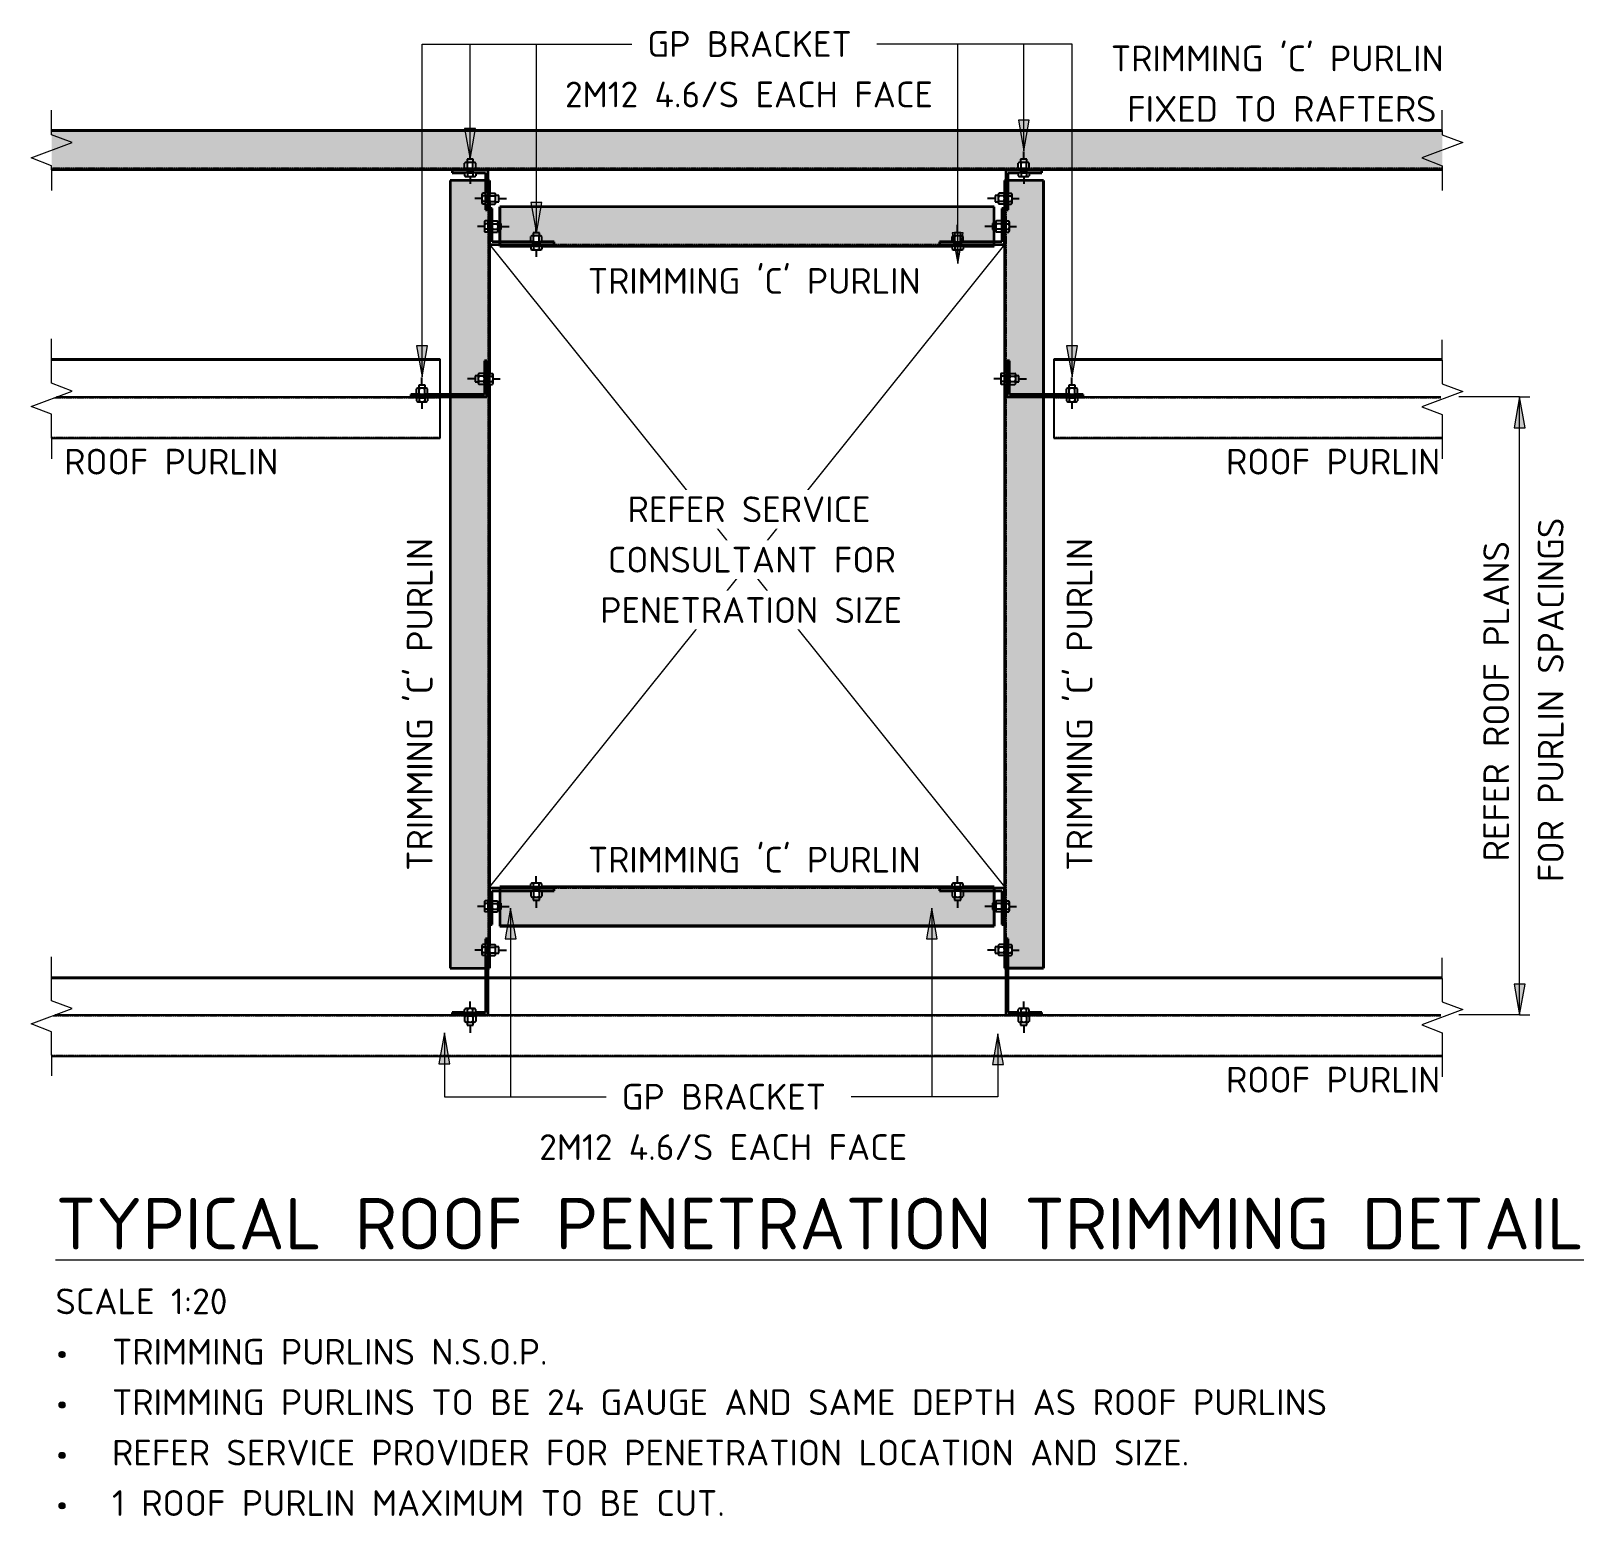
# Model space of a CAD drawing. Header units: millimetres. Extents: x 1168 to 16376, y 1585 to 4936.
# Drawn here: x 10323 to 13338, y 2053 to 4936 of the extents above; entities that cross this region are included whole.
import ezdxf

# ---------------------------------------------------------------- set-up
doc = ezdxf.new("R2010")
doc.units = ezdxf.units.MM
doc.linetypes.add('Hidden', pattern=[4, 3, -1])
for name, color, linetype, lineweight in [('A-000-T_TEXT', 231, 'Continuous', 13), ('A-010-D_DIM', 211, 'Continuous', 13), ('A-010-D_DIM-20', 211, 'Continuous', 13), ('A-010-M_LINE', 90, 'Continuous', 13), ('Z-000-T_TEXT', 131, 'Continuous', 18), ('Z-060-M_DETAIL', 92, 'Continuous', 25)]:
    doc.layers.add(name, color=color, linetype=linetype, lineweight=lineweight)
doc.styles.add('ISOCPEUR_1', font='isocpeur.ttf', dxfattribs={"height": 50})
doc.styles.add('ISOCPEUR_2', font='isocpeur.ttf', dxfattribs={"height": 100})
doc.dimstyles.new('2_5___Arrow_Tick_2', dxfattribs={"dimscale": 304.8, "dimtxt": 49.799059, "dimasz": 0.19685, "dimexe": 0.065617, "dimexo": 0.104987, "dimgap": 0.016404, "dimtad": 1, "dimdec": 0, "dimzin": 0, "dimdsep": 46, "dimtxsty": 'ISOCPEUR_1', "dimsah": 1, "dimcen": 0.09, "dimadec": 0, "dimazin": 0, "dimtfac": 1, "dimtdec": 4, "dimtix": 1, "dimtmove": 0, "dimatfit": 3, "dimfxl": 1, "dimtvp": 1, "dimtolj": 1, "dimtzin": 0, "dimlwd": 18, "dimlwe": 18, "dimarcsym": 2})

# ---------------------------------------------------------------- blocks, each defined once
blk = doc.blocks.new('NRP_Purlin Z-Plan - Z20019-3988771-S6_901 - TYPICAL PURLIN TRIMMING DETAILS')
at = {"layer": 'Z-060-M_DETAIL'}
for p, q in [((754.7, -208.4), (0.7, -208.4)), ((754.7, -276.4), (754.7, -208.4)), ((9.9, -281.4), (697.9, -281.4)), ((754.7, -361.4), (754.7, -281.4)), ((0.7, -361.4), (754.7, -361.4))]:
    blk.add_line(p, q, dxfattribs=at)
at = {"layer": 'Z-060-M_DETAIL', "lineweight": 18}
blk.add_line((0.7, -210.3), (754.7, -210.3), dxfattribs=at)
at = {"layer": 'Z-060-M_DETAIL', "linetype": 'Hidden', "lineweight": 18}
for p, q in [((4.8, -283.3), (709, -283.3)), ((730.3, -283.3), (754.7, -283.3)), ((0.7, -359.5), (754.7, -359.5))]:
    blk.add_line(p, q, dxfattribs=at)
blk = doc.blocks.new('NRP_Purlin Z-Plan - Z20019-3988772-S6_901 - TYPICAL PURLIN TRIMMING DETAILS')
at = {"layer": 'Z-060-M_DETAIL'}
for p, q in [((843.3, -208.4), (0.7, -208.4)), ((1853.1, -208.4), (848.3, -208.4)), ((2700.7, -208.4), (1858.1, -208.4)), ((7.3, -281.4), (778.3, -281.4)), ((848.3, -281.4), (1853.1, -281.4)), ((1923.1, -281.4), (2697.7, -281.4)), ((0.7, -361.4), (2700.7, -361.4))]:
    blk.add_line(p, q, dxfattribs=at)
at = {"layer": 'Z-060-M_DETAIL', "lineweight": 18}
for p, q in [((0.7, -210.3), (843.3, -210.3)), ((848.3, -210.3), (1853.1, -210.3)), ((1858.1, -210.3), (2700.7, -210.3))]:
    blk.add_line(p, q, dxfattribs=at)
at = {"layer": 'Z-060-M_DETAIL', "linetype": 'Hidden', "lineweight": 18}
for p, q in [((3.7, -283.3), (805.3, -283.3)), ((821.3, -283.3), (1880.1, -283.3)), ((1896.1, -283.3), (2697.7, -283.3)), ((0.7, -359.5), (2700.7, -359.5))]:
    blk.add_line(p, q, dxfattribs=at)
blk = doc.blocks.new('NRP_Purlin Z-Plan - Z20019-V2-S6_901 - TYPICAL PURLIN TRIMMING DETAILS')
at = {"layer": 'Z-060-M_DETAIL'}
for p, q in [((754.7, -208.4), (0.7, -208.4)), ((0.7, -208.4), (0.7, -276.4)), ((0.7, -281.4), (0.7, -361.4)), ((57.5, -281.4), (751.7, -281.4)), ((0.7, -361.4), (754.7, -361.4))]:
    blk.add_line(p, q, dxfattribs=at)
at = {"layer": 'Z-060-M_DETAIL', "lineweight": 18}
blk.add_line((0.7, -210.3), (754.7, -210.3), dxfattribs=at)
at = {"layer": 'Z-060-M_DETAIL', "linetype": 'Hidden', "lineweight": 18}
for p, q in [((0.7, -283.3), (25, -283.3)), ((46.3, -283.3), (751.7, -283.3)), ((0.7, -359.5), (754.7, -359.5))]:
    blk.add_line(p, q, dxfattribs=at)
blk = doc.blocks.new('NRP_Purlin C-Plan - C20024-3988773-S6_901 - TYPICAL PURLIN TRIMMING DETAILS')
at = {"layer": 'Z-060-M_DETAIL', "lineweight": 35}
for p, q in [((0, 54.45), (415.05, 54.45)), ((420.05, 54.45), (1528.9, 54.45)), ((0, -21.55), (26.999, -21.55)), ((43.001, -21.55), (54.15, -21.55)), ((124.15, -21.55), (374.382, -21.55)), ((395.718, -21.55), (1374.15, -21.55)), ((1444.15, -21.55), (1485.899, -21.55)), ((1501.901, -21.55), (1528.9, -21.55))]:
    blk.add_line(p, q, dxfattribs=at)
at = {"layer": 'Z-060-M_DETAIL', "linetype": 'Hidden'}
for p, q in [((57, -19.15), (78.482, -19.15)), ((99.818, -19.15), (379.05, -19.15)), ((391.05, -19.15), (1398.482, -19.15)), ((1419.818, -19.15), (1471.9, -19.15))]:
    blk.add_line(p, q, dxfattribs=at)
blk = doc.blocks.new('NRP_Purlin C-Plan - C20024-3988774-S6_901 - TYPICAL PURLIN TRIMMING DETAILS')
at = {"layer": 'Z-060-M_DETAIL', "lineweight": 35}
for p, q in [((0, 21.55), (26.999, 21.55)), ((43.001, 21.55), (54.15, 21.55)), ((124.15, 21.55), (374.382, 21.55)), ((395.718, 21.55), (1374.15, 21.55)), ((1444.15, 21.55), (1485.899, 21.55)), ((1501.901, 21.55), (1528.9, 21.55)), ((0, -54.45), (415.05, -54.45)), ((420.05, -54.45), (1528.9, -54.45))]:
    blk.add_line(p, q, dxfattribs=at)
at = {"layer": 'Z-060-M_DETAIL', "linetype": 'Hidden'}
for p, q in [((57, 19.15), (78.482, 19.15)), ((99.818, 19.15), (379.05, 19.15)), ((391.05, 19.15), (1398.482, 19.15)), ((1419.818, 19.15), (1471.9, 19.15))]:
    blk.add_line(p, q, dxfattribs=at)
blk = doc.blocks.new('NRP_Purlin C-Plan - C20024-3988767-S6_901 - TYPICAL PURLIN TRIMMING DETAILS')
at = {"layer": 'Z-060-M_DETAIL', "lineweight": 35}
for p, q in [((0, 21.55), (60.332, 21.55)), ((81.668, 21.55), (878.332, 21.55)), ((899.668, 21.55), (960, 21.55)), ((0, -54.45), (960, -54.45))]:
    blk.add_line(p, q, dxfattribs=at)
at = {"layer": 'Z-060-M_DETAIL', "linetype": 'Hidden'}
for p, q in [((0, 19.15), (65, 19.15)), ((77, 19.15), (883, 19.15)), ((895, 19.15), (960, 19.15))]:
    blk.add_line(p, q, dxfattribs=at)
blk = doc.blocks.new('NRP_Purlin C-Plan - C20024-3988768-S6_901 - TYPICAL PURLIN TRIMMING DETAILS')
at = {"layer": 'Z-060-M_DETAIL', "lineweight": 35}
for p, q in [((0, 54.45), (960, 54.45)), ((0, -21.55), (60.332, -21.55)), ((81.668, -21.55), (878.332, -21.55)), ((899.668, -21.55), (960, -21.55))]:
    blk.add_line(p, q, dxfattribs=at)
at = {"layer": 'Z-060-M_DETAIL', "linetype": 'Hidden'}
for p, q in [((0, -19.15), (65, -19.15)), ((77, -19.15), (883, -19.15)), ((895, -19.15), (960, -19.15))]:
    blk.add_line(p, q, dxfattribs=at)
blk = doc.blocks.new('NRP_Purlin C-Plan - C20024-3988775-S6_901 - TYPICAL PURLIN TRIMMING DETAILS')
at = {"layer": 'Z-060-M_DETAIL', "lineweight": 35}
for p, q in [((0, 21.55), (806.6, 21.55)), ((818.6, 21.55), (1881.4, 21.55)), ((1893.4, 21.55), (2700, 21.55)), ((0, -54.45), (2700, -54.45))]:
    blk.add_line(p, q, dxfattribs=at)
at = {"layer": 'Z-060-M_DETAIL', "linetype": 'Hidden'}
for p, q in [((0, 19.15), (804.599, 19.15)), ((820.601, 19.15), (1879.399, 19.15)), ((1895.401, 19.15), (2700, 19.15))]:
    blk.add_line(p, q, dxfattribs=at)
blk = doc.blocks.new('NRP_Break Line _v2_ - Section-3988769-S6_901 - TYPICAL PURLIN TRIMMING DETAILS')
at = {"layer": 'Z-060-M_DETAIL', "lineweight": 18}
for p, q in [((0, 0), (46.5, 0)), ((106.5, 0), (153, 0))]:
    blk.add_line(p, q, dxfattribs=at)
blk = doc.blocks.new('NRP_Break Line _v2_ - Section-3988770-S6_901 - TYPICAL PURLIN TRIMMING DETAILS')
at = {"layer": 'Z-060-M_DETAIL', "lineweight": 18}
for p, q in [((0, 0), (45.55, 0)), ((105.55, 0), (151.1, 0))]:
    blk.add_line(p, q, dxfattribs=at)
blk = doc.blocks.new('NRP_Break Line _v2_ - Section-3988776-S6_901 - TYPICAL PURLIN TRIMMING DETAILS')
at = {"layer": 'Z-060-M_DETAIL', "lineweight": 18}
for p, q in [((0, 0), (8, 0)), ((68, 0), (76, 0))]:
    blk.add_line(p, q, dxfattribs=at)
blk = doc.blocks.new('NRP_Bolt Detailed Section _v2_ - M12-3988865-S6_901 - TYPICAL PURLIN TRIMMING DETAILS')
at = {"layer": 'Z-060-M_DETAIL'}
blk.add_hatch(color=256, dxfattribs=at).paths.add_polyline_path([(0, 6), (0, -6), (7.8, -6), (7.8, 6)])
for p, q in [((-7.3, 8), (-7.3, -8)), ((0, 10.7), (-5.8, 10.7)), ((0, 5.3), (-5.8, 5.3)), ((0, -10.7), (0, 10.7)), ((7.8, 6), (0, 6)), ((0, 6), (0, -6)), ((7.8, 8), (7.8, -8)), ((7.8, -6), (7.8, 6)), ((9.4, 10.7), (18.3, 10.7)), ((9.4, 5.3), (18.3, 5.3)), ((19.9, -8), (19.9, 8)), ((25.9, 6), (19.9, 6)), ((25.9, -6), (25.9, 6)), ((-7.3, 0), (-21, 0)), ((0, -5.3), (-5.8, -5.3)), ((0, -10.7), (-5.8, -10.7)), ((0, -6), (7.8, -6)), ((9.4, -5.3), (18.3, -5.3)), ((9.4, -10.7), (18.3, -10.7)), ((19.9, -6), (25.9, -6)), ((25.9, 0), (40.9, 0))]:
    blk.add_line(p, q, dxfattribs=at)
for centre, radius, start, end in [((-4.2, 8), 3.1, 120.5102, 239.4898), ((2.8, 0), 10.1, 148.1145, 211.8855), ((10.9, 8), 3.1, 120.5102, 239.4898), ((17.9, 0), 10.1, 148.1145, 211.8855), ((16.8, 8), 3.1, 300.5102, 59.4898), ((9.8, 0), 10.1, 328.1145, 31.8855), ((-4.2, -8), 3.1, 120.5102, 239.4898), ((10.9, -8), 3.1, 120.5102, 239.4898), ((16.8, -8), 3.1, 300.5102, 59.4898)]:
    blk.add_arc(centre, radius, start, end, dxfattribs=at)
blk = doc.blocks.new('NRP_Bolt Detailed Section _v2_ - M12-3988863-S6_901 - TYPICAL PURLIN TRIMMING DETAILS')
at = {"layer": 'Z-060-M_DETAIL'}
blk.add_hatch(color=256, dxfattribs=at).paths.add_polyline_path([(0, 6), (0, -6), (7.4, -6), (7.4, 6)])
for p, q in [((-7.3, 8), (-7.3, -8)), ((0, 10.7), (-5.8, 10.7)), ((0, 5.3), (-5.8, 5.3)), ((0, -10.7), (0, 10.7)), ((7.4, 6), (0, 6)), ((0, 6), (0, -6)), ((7.4, 8), (7.4, -8)), ((7.4, -6), (7.4, 6)), ((8.9, 10.7), (17.9, 10.7)), ((8.9, 5.3), (17.9, 5.3)), ((19.4, -8), (19.4, 8)), ((25.4, 6), (19.4, 6)), ((25.4, -6), (25.4, 6)), ((-7.3, 0), (-21, 0)), ((0, -5.3), (-5.8, -5.3)), ((0, -10.7), (-5.8, -10.7)), ((0, -6), (7.4, -6)), ((8.9, -5.3), (17.9, -5.3)), ((8.9, -10.7), (17.9, -10.7)), ((19.4, -6), (25.4, -6)), ((25.4, 0), (40.4, 0))]:
    blk.add_line(p, q, dxfattribs=at)
for centre, radius, start, end in [((-4.2, 8), 3.1, 120.5102, 239.4898), ((2.8, 0), 10.1, 148.1145, 211.8855), ((10.5, 8), 3.1, 120.5102, 239.4898), ((17.5, 0), 10.1, 148.1145, 211.8855), ((16.3, 8), 3.1, 300.5102, 59.4898), ((9.3, 0), 10.1, 328.1145, 31.8855), ((-4.2, -8), 3.1, 120.5102, 239.4898), ((10.5, -8), 3.1, 120.5102, 239.4898), ((16.3, -8), 3.1, 300.5102, 59.4898)]:
    blk.add_arc(centre, radius, start, end, dxfattribs=at)
blk = doc.blocks.new('NRP_Bolt Detailed Section _v2_ - M12-3988869-S6_901 - TYPICAL PURLIN TRIMMING DETAILS')
at = {"layer": 'Z-060-M_DETAIL'}
blk.add_hatch(color=256, dxfattribs=at).paths.add_polyline_path([(0, 6), (0, -6), (8.4, -6), (8.4, 6)])
for p, q in [((-7.3, 8), (-7.3, -8)), ((0, 10.7), (-5.8, 10.7)), ((0, 5.3), (-5.8, 5.3)), ((0, -10.7), (0, 10.7)), ((8.4, 6), (0, 6)), ((0, 6), (0, -6)), ((8.4, 8), (8.4, -8)), ((8.4, -6), (8.4, 6)), ((9.9, 10.7), (18.9, 10.7)), ((9.9, 5.3), (18.9, 5.3)), ((20.4, -8), (20.4, 8)), ((26.4, 6), (20.4, 6)), ((26.4, -6), (26.4, 6)), ((-7.3, 0), (-21, 0)), ((0, -5.3), (-5.8, -5.3)), ((0, -10.7), (-5.8, -10.7)), ((0, -6), (8.4, -6)), ((9.9, -5.3), (18.9, -5.3)), ((9.9, -10.7), (18.9, -10.7)), ((20.4, -6), (26.4, -6)), ((26.4, 0), (41.4, 0))]:
    blk.add_line(p, q, dxfattribs=at)
for centre, radius, start, end in [((-4.2, 8), 3.1, 120.5102, 239.4898), ((2.8, 0), 10.1, 148.1145, 211.8855), ((11.5, 8), 3.1, 120.5102, 239.4898), ((18.5, 0), 10.1, 148.1145, 211.8855), ((17.3, 8), 3.1, 300.5102, 59.4898), ((10.3, 0), 10.1, 328.1145, 31.8855), ((-4.2, -8), 3.1, 120.5102, 239.4898), ((11.5, -8), 3.1, 120.5102, 239.4898), ((17.3, -8), 3.1, 300.5102, 59.4898)]:
    blk.add_arc(centre, radius, start, end, dxfattribs=at)
blk = doc.blocks.new('NRP_Bolt Detailed Section _v2_ - M12-3988871-S6_901 - TYPICAL PURLIN TRIMMING DETAILS')
at = {"layer": 'Z-060-M_DETAIL'}
blk.add_hatch(color=256, dxfattribs=at).paths.add_polyline_path([(0, 6), (0, -6), (9.8, -6), (9.8, 6)])
for p, q in [((-7.3, 8), (-7.3, -8)), ((0, 10.7), (-5.8, 10.7)), ((0, 5.3), (-5.8, 5.3)), ((0, -10.7), (0, 10.7)), ((9.8, 6), (0, 6)), ((0, 6), (0, -6)), ((9.8, 8), (9.8, -8)), ((9.8, -6), (9.8, 6)), ((11.3, 10.7), (20.3, 10.7)), ((11.3, 5.3), (20.3, 5.3)), ((21.8, -8), (21.8, 8)), ((27.8, 6), (21.8, 6)), ((27.8, -6), (27.8, 6)), ((-7.3, 0), (-21, 0)), ((0, -5.3), (-5.8, -5.3)), ((0, -10.7), (-5.8, -10.7)), ((0, -6), (9.8, -6)), ((11.3, -5.3), (20.3, -5.3)), ((11.3, -10.7), (20.3, -10.7)), ((21.8, -6), (27.8, -6)), ((27.8, 0), (42.8, 0))]:
    blk.add_line(p, q, dxfattribs=at)
for centre, radius, start, end in [((-4.2, 8), 3.1, 120.5102, 239.4898), ((2.8, 0), 10.1, 148.1145, 211.8855), ((12.9, 8), 3.1, 120.5102, 239.4898), ((19.9, 0), 10.1, 148.1145, 211.8855), ((18.7, 8), 3.1, 300.5102, 59.4898), ((11.7, 0), 10.1, 328.1145, 31.8855), ((-4.2, -8), 3.1, 120.5102, 239.4898), ((12.9, -8), 3.1, 120.5102, 239.4898), ((18.7, -8), 3.1, 300.5102, 59.4898)]:
    blk.add_arc(centre, radius, start, end, dxfattribs=at)
blk = doc.blocks.new('NRP_Bolt Detailed Section _v2_ - M12-3988861-S6_901 - TYPICAL PURLIN TRIMMING DETAILS')
at = {"layer": 'Z-060-M_DETAIL'}
blk.add_hatch(color=256, dxfattribs=at).paths.add_polyline_path([(0, 6), (0, -6), (6.9, -6), (6.9, 6)])
for p, q in [((-7.3, 8), (-7.3, -8)), ((0, 10.7), (-5.8, 10.7)), ((0, 5.3), (-5.8, 5.3)), ((0, -10.7), (0, 10.7)), ((6.9, 6), (0, 6)), ((0, 6), (0, -6)), ((6.9, 8), (6.9, -8)), ((6.9, -6), (6.9, 6)), ((8.4, 10.7), (17.4, 10.7)), ((8.4, 5.3), (17.4, 5.3)), ((18.9, -8), (18.9, 8)), ((24.9, 6), (18.9, 6)), ((24.9, -6), (24.9, 6)), ((-7.3, 0), (-21, 0)), ((0, -5.3), (-5.8, -5.3)), ((0, -10.7), (-5.8, -10.7)), ((0, -6), (6.9, -6)), ((8.4, -5.3), (17.4, -5.3)), ((8.4, -10.7), (17.4, -10.7)), ((18.9, -6), (24.9, -6)), ((24.9, 0), (39.9, 0))]:
    blk.add_line(p, q, dxfattribs=at)
for centre, radius, start, end in [((-4.2, 8), 3.1, 120.5102, 239.4898), ((2.8, 0), 10.1, 148.1145, 211.8855), ((10, 8), 3.1, 120.5102, 239.4898), ((17, 0), 10.1, 148.1145, 211.8855), ((15.8, 8), 3.1, 300.5102, 59.4898), ((8.8, 0), 10.1, 328.1145, 31.8855), ((-4.2, -8), 3.1, 120.5102, 239.4898), ((10, -8), 3.1, 120.5102, 239.4898), ((15.8, -8), 3.1, 300.5102, 59.4898)]:
    blk.add_arc(centre, radius, start, end, dxfattribs=at)
blk = doc.blocks.new('DIMBLOCK13-S6_901 - TYPICAL PURLIN TRIMMING DETAILS')
at = {"layer": 'A-010-D_DIM-20', "lineweight": 18}
for points in [[(13212.7, 4225.3), (13202.2, 4165.3), (13223.3, 4165.3)], [(13212.7, 3025.3), (13223.3, 3085.3), (13202.2, 3085.3)]]:
    blk.add_hatch(color=256, dxfattribs=at).paths.add_polyline_path(points)
for p, q in [((13212.7, 4225.3), (13094.7, 4225.3)), ((13212.7, 4225.3), (13202.2, 4165.3)), ((13212.7, 3025.3), (13212.7, 4225.3)), ((13223.3, 4165.3), (13212.7, 4225.3)), ((13212.7, 4225.3), (13232.7, 4225.3)), ((13202.2, 4165.3), (13223.3, 4165.3)), ((13223.3, 3085.3), (13202.2, 3085.3)), ((13202.2, 3085.3), (13212.7, 3025.3)), ((13212.7, 3025.3), (13223.3, 3085.3)), ((13212.7, 3025.3), (13094.7, 3025.3)), ((13212.7, 3025.3), (13232.7, 3025.3))]:
    blk.add_line(p, q, dxfattribs=at)
at = {"layer": 'A-010-D_DIM-20', "color": 0, "lineweight": 18, "char_height": 50, "attachment_point": 1, "rotation": 90, "line_spacing_factor": 1.149209, "style": 'ISOCPEUR_1'}
for s, insert, width in [('FOR PURLIN SPACINGS', (13248.2, 3283.4), 820.535), ('REFER ROOF PLANS', (13142.4, 3323.6), 724.002)]:
    blk.add_mtext(s, dxfattribs=dict(at, insert=insert, width=width))

msp = doc.modelspace()

# ---------------------------------------------------------------- hatches: boundary and pattern name
at = {"layer": 'A-000-T_TEXT', "lineweight": 18}
for points in [[(11175.2, 4686.7), (11185.8, 4746.7), (11164.6, 4746.7)], [(12250.1, 4702.9), (12260.7, 4762.9), (12239.6, 4762.9)], [(11303.8, 4543.1), (11314.4, 4603.1), (11293.2, 4603.1)], [(12121.8, 4484.1), (12132.3, 4544.1), (12111.2, 4544.1)], [(11081.9, 4264.4), (11092.5, 4324.4), (11071.3, 4324.4)], [(12344, 4264.6), (12354.6, 4324.6), (12333.4, 4324.6)], [(11253.8, 3232.9), (11243.2, 3172.9), (11264.4, 3172.9)], [(12071.8, 3232.9), (12061.2, 3172.9), (12082.3, 3172.9)], [(11125.2, 2990.3), (11114.6, 2930.3), (11135.8, 2930.3)], [(12200.1, 2988.8), (12189.6, 2928.8), (12210.7, 2928.8)]]:
    msp.add_hatch(color=7, dxfattribs=at).paths.add_polyline_path(points)
at = {"layer": 'Z-060-M_DETAIL'}
for points in [[(12535.5, 4666.7), (13062.7, 4666.7), (13062.7, 4742.3), (10362.7, 4742.3), (10362.7, 4666.7), (11169.3, 4666.7), (11169.3, 4668.7), (11167.3, 4668.7), (11165.8, 4669.1), (11164.7, 4670.2), (11164.7, 4679.2), (11165.8, 4680.3), (11167.3, 4680.7), (11184.1, 4680.6), (11185.5, 4679.8), (11186, 4679.2), (11186, 4670.2), (11184.9, 4669.1), (11183.3, 4668.7), (11181.3, 4668.7), (11181.3, 4666.7), (12244.1, 4666.7), (12244.1, 4668.7), (12242.1, 4668.7), (12240.6, 4669.1), (12239.5, 4670.2), (12239.5, 4679.2), (12240.6, 4680.3), (12242.1, 4680.7), (12258.9, 4680.6), (12260.3, 4679.8), (12260.8, 4679.2), (12260.8, 4670.2), (12259.7, 4669.1), (12258.1, 4668.7), (12256.1, 4668.7), (12256.1, 4666.7), (12260.8, 4666.7)], [(11212.3, 3116.4), (11212.3, 3145.4), (11205.3, 3145.4), (11205.3, 3140.7), (11199.6, 3140.7), (11198.9, 3141.2), (11198.1, 3142.6), (11198, 3143.4), (11198.1, 3160.2), (11198.9, 3161.6), (11199.6, 3162.1), (11205.3, 3162.1), (11205.3, 3157.4), (11212.3, 3157.4), (11212.3, 3230.2), (11210.3, 3230.2), (11210.3, 3225.5), (11204.6, 3225.5), (11203.9, 3226), (11203.1, 3227.4), (11203, 3228.2), (11203.1, 3244.9), (11203.9, 3246.3), (11204.6, 3246.8), (11210.3, 3246.8), (11210.3, 3242.2), (11212.3, 3242.2), (11212.3, 4254.3), (11202.9, 4254.3), (11202.9, 4252.3), (11202.5, 4250.7), (11201.4, 4249.6), (11192.5, 4249.6), (11191.4, 4250.7), (11190.9, 4252.3), (11191.1, 4269), (11191.8, 4270.4), (11192.5, 4270.9), (11201.4, 4270.9), (11202.5, 4269.8), (11202.9, 4268.3), (11202.9, 4266.3), (11212.3, 4266.3), (11212.3, 4550.2), (11210.3, 4550.2), (11210.3, 4545.5), (11204.6, 4545.5), (11203.9, 4546), (11203.1, 4547.4), (11203, 4548.2), (11203.1, 4564.9), (11203.9, 4566.3), (11204.6, 4566.8), (11210.3, 4566.8), (11210.3, 4562.2), (11212.3, 4562.2), (11212.3, 4604.3), (11205.3, 4604.3), (11205.3, 4599.6), (11199.6, 4599.6), (11198.9, 4600.1), (11198.1, 4601.5), (11198, 4602.3), (11198.1, 4619.1), (11198.9, 4620.5), (11199.6, 4621), (11205.3, 4621), (11205.3, 4616.3), (11212.3, 4616.3), (11212.3, 4645.3), (11136.7, 4645.3), (11136.7, 3116.4)], [(12288.7, 3116.4), (12288.7, 4645.3), (12212.7, 4645.3), (12212.7, 4616.3), (12220.1, 4616.3), (12220.1, 4621), (12225.9, 4621), (12226.6, 4620.5), (12227.4, 4618.7), (12227.5, 4618.3), (12227.4, 4601.5), (12226.6, 4600.1), (12225.9, 4599.6), (12220.1, 4599.6), (12220.1, 4604.3), (12212.7, 4604.3), (12212.7, 4562.2), (12215.1, 4562.2), (12215.1, 4566.8), (12220.9, 4566.8), (12221.6, 4566.3), (12222.4, 4564.9), (12222.5, 4564.2), (12222.4, 4547.4), (12221.6, 4546), (12220.9, 4545.5), (12215.1, 4545.5), (12215.1, 4550.2), (12212.7, 4550.2), (12212.7, 4266.3), (12222.5, 4266.3), (12222.5, 4268.3), (12223, 4269.8), (12224.1, 4270.9), (12233, 4270.9), (12234.1, 4269.8), (12234.5, 4268.3), (12234.4, 4251.5), (12233.7, 4250.1), (12233, 4249.6), (12224.1, 4249.6), (12223, 4250.7), (12222.5, 4252.3), (12222.5, 4254.3), (12212.7, 4254.3), (12212.7, 3242.2), (12215.1, 3242.2), (12215.1, 3246.8), (12220.9, 3246.8), (12221.6, 3246.3), (12222.4, 3244.9), (12222.5, 3244.2), (12222.4, 3227.4), (12221.6, 3226), (12220.9, 3225.5), (12215.1, 3225.5), (12215.1, 3230.2), (12212.7, 3230.2), (12212.7, 3157.4), (12220.1, 3157.4), (12220.1, 3162.1), (12225.9, 3162.1), (12226.6, 3161.6), (12227.4, 3160.2), (12227.5, 3159.4), (12227.4, 3142.6), (12226.6, 3141.2), (12225.9, 3140.7), (12220.1, 3140.7), (12220.1, 3145.4), (12212.7, 3145.4), (12212.7, 3116.4)], [(11368.4, 4518.3), (12115.7, 4518.3), (12115.7, 4526.2), (12113.7, 4526.2), (12112.2, 4526.6), (12111.1, 4527.7), (12111.1, 4536.6), (12112.2, 4537.7), (12113.7, 4538.2), (12130.5, 4538.1), (12131.9, 4537.3), (12132.4, 4536.6), (12132.4, 4527.7), (12131.3, 4526.6), (12129.7, 4526.2), (12127.7, 4526.2), (12127.7, 4518.3), (12192.7, 4518.3), (12192.7, 4594.3), (11232.7, 4594.3), (11232.7, 4518.3), (11297.7, 4518.3), (11297.7, 4526.2), (11295.7, 4526.2), (11294.2, 4526.6), (11293.1, 4527.7), (11293.1, 4536.6), (11294.2, 4537.7), (11295.7, 4538.2), (11312.5, 4538.1), (11313.9, 4537.3), (11314.4, 4536.6), (11314.4, 4527.7), (11313.3, 4526.6), (11311.7, 4526.2), (11309.7, 4526.2), (11309.7, 4518.3), (11314.4, 4518.3)], [(11368.4, 3198), (12192.7, 3198), (12192.7, 3274), (12127.7, 3274), (12127.7, 3266.2), (12129.7, 3266.2), (12131.3, 3265.7), (12132.4, 3264.6), (12132.4, 3255.7), (12131.3, 3254.6), (12129.7, 3254.2), (12113, 3254.3), (12111.6, 3255), (12111.1, 3255.7), (12111.1, 3264.6), (12112.2, 3265.7), (12113.7, 3266.2), (12115.7, 3266.2), (12115.7, 3274), (11309.7, 3274), (11309.7, 3266.2), (11311.7, 3266.2), (11313.3, 3265.7), (11314.4, 3264.6), (11314.4, 3255.7), (11313.3, 3254.6), (11311.7, 3254.2), (11295, 3254.3), (11293.6, 3255), (11293.1, 3255.7), (11293.1, 3264.6), (11294.2, 3265.7), (11295.7, 3266.2), (11297.7, 3266.2), (11297.7, 3274), (11232.7, 3274), (11232.7, 3198), (11314.4, 3198)]]:
    msp.add_hatch(color=9, dxfattribs=at).paths.add_polyline_path(points)

# ---------------------------------------------------------------- linework, layer by layer
at = {"layer": 'A-000-T_TEXT', "color": 7, "lineweight": 18}
for p, q in [((11081.9, 4910.5), (11322.7, 4910.5)), ((11081.9, 4264.4), (11081.9, 4910.5)), ((11175.2, 4910.5), (11322.7, 4910.5)), ((11175.2, 4686.7), (11175.2, 4910.5)), ((11303.8, 4910.5), (11322.7, 4910.5)), ((11303.8, 4543.1), (11303.8, 4910.5)), ((11322.7, 4910.5), (11489.4, 4910.5)), ((12102.6, 4910.5), (11964.8, 4910.5)), ((12344, 4910.5), (12102.6, 4910.5)), ((12121.8, 4910.5), (12102.6, 4910.5)), ((12250.1, 4910.5), (12102.6, 4910.5)), ((12121.8, 4484.1), (12121.8, 4910.5)), ((12250.1, 4702.9), (12250.1, 4910.5)), ((12344, 4264.6), (12344, 4910.5)), ((11185.8, 4746.7), (11164.6, 4746.7)), ((11164.6, 4746.7), (11175.2, 4686.7)), ((11175.2, 4686.7), (11185.8, 4746.7)), ((12260.7, 4762.9), (12239.6, 4762.9)), ((12239.6, 4762.9), (12250.1, 4702.9)), ((12250.1, 4702.9), (12260.7, 4762.9)), ((11314.4, 4603.1), (11293.2, 4603.1)), ((11293.2, 4603.1), (11303.8, 4543.1)), ((11303.8, 4543.1), (11314.4, 4603.1)), ((12132.3, 4544.1), (12111.2, 4544.1)), ((12111.2, 4544.1), (12121.8, 4484.1)), ((12121.8, 4484.1), (12132.3, 4544.1)), ((11092.5, 4324.4), (11071.3, 4324.4)), ((11071.3, 4324.4), (11081.9, 4264.4)), ((11081.9, 4264.4), (11092.5, 4324.4)), ((12354.6, 4324.6), (12333.4, 4324.6)), ((12333.4, 4324.6), (12344, 4264.6)), ((12344, 4264.6), (12354.6, 4324.6)), ((11253.8, 3232.9), (11243.2, 3172.9)), ((11264.4, 3172.9), (11253.8, 3232.9)), ((11253.8, 3232.9), (11253.8, 2866.5)), ((12071.8, 3232.9), (12061.2, 3172.9)), ((12082.3, 3172.9), (12071.8, 3232.9)), ((12071.8, 3232.9), (12071.8, 2866.5)), ((11243.2, 3172.9), (11264.4, 3172.9)), ((12061.2, 3172.9), (12082.3, 3172.9)), ((11125.2, 2990.3), (11114.6, 2930.3)), ((11135.8, 2930.3), (11125.2, 2990.3)), ((11125.2, 2990.3), (11125.2, 2866.5)), ((12200.1, 2988.8), (12189.6, 2928.8)), ((12210.7, 2928.8), (12200.1, 2988.8)), ((12200.1, 2988.8), (12200.1, 2866.5)), ((11114.6, 2930.3), (11135.8, 2930.3)), ((12189.6, 2928.8), (12210.7, 2928.8)), ((11125.2, 2866.5), (11272.7, 2866.5)), ((11253.8, 2866.5), (11272.7, 2866.5)), ((11272.7, 2866.5), (11439.4, 2866.5)), ((12052.6, 2866.5), (11914.8, 2866.5)), ((12071.8, 2866.5), (12052.6, 2866.5)), ((12200.1, 2866.5), (12052.6, 2866.5))]:
    msp.add_line(p, q, dxfattribs=at)
at = {"layer": 'A-010-M_LINE', "lineweight": 35}
for p, q in [((13062.7, 4742.3), (10362.7, 4742.3)), ((10362.7, 4666.7), (11169.3, 4666.7)), ((11212.7, 4645.3), (11136.7, 4645.3)), ((11212.3, 4645.3), (11136.7, 4645.3)), ((11136.7, 4645.3), (11136.7, 3116.4)), ((11169.3, 4665.3), (11140.3, 4665.3)), ((11140.3, 4665.3), (11140.3, 4660.3)), ((11140.3, 4660.3), (11164.7, 4660.3)), ((11181.3, 4666.7), (12244.1, 4666.7)), ((11210.3, 4665.3), (11181.3, 4665.3)), ((11186, 4660.3), (11205.3, 4660.3)), ((11205.3, 4660.3), (11205.3, 4621)), ((11210.3, 4616.3), (11210.3, 4665.3)), ((11212.3, 4616.3), (11212.3, 4645.3)), ((12288.7, 4645.3), (12212.7, 4645.3)), ((12288.7, 4645.3), (12212.7, 4645.3)), ((12212.7, 4645.3), (12212.7, 4618.3)), ((12215.1, 4665.3), (12215.1, 4616.3)), ((12244.1, 4665.3), (12215.1, 4665.3)), ((12220.1, 4621), (12220.1, 4660.3)), ((12220.1, 4660.3), (12239.5, 4660.3)), ((12256.1, 4666.7), (13062.7, 4666.7)), ((12285.1, 4665.3), (12256.1, 4665.3)), ((12260.8, 4660.3), (12285.1, 4660.3)), ((12285.1, 4660.3), (12285.1, 4665.3)), ((12288.7, 3116.4), (12288.7, 4645.3)), ((11205.3, 4599.6), (11205.3, 4588.3)), ((11205.3, 4588.3), (11210.3, 4588.3)), ((11210.3, 4588.3), (11210.3, 4604.3)), ((11212.3, 4562.2), (11212.3, 4604.3)), ((11217.7, 4591.2), (11212.7, 4591.2)), ((11212.7, 4591.2), (11212.7, 4562.2)), ((11217.7, 4564.2), (11217.7, 4591.2)), ((11232.7, 4518.3), (11232.7, 4594.3)), ((12192.7, 4594.3), (11232.7, 4594.3)), ((11232.7, 4594.3), (11232.7, 4518.3)), ((12192.7, 4518.3), (12192.7, 4594.3)), ((12192.7, 4518.3), (12192.7, 4594.3)), ((12212.7, 4591.2), (12207.7, 4591.2)), ((12207.7, 4591.2), (12207.7, 4564.2)), ((12212.7, 4602.3), (12212.7, 4562.2)), ((12212.7, 4562.2), (12212.7, 4591.2)), ((12215.1, 4604.3), (12215.1, 4588.3)), ((12215.1, 4588.3), (12220.1, 4588.3)), ((12220.1, 4588.3), (12220.1, 4599.6)), ((11212.3, 4266.3), (11212.3, 4550.2)), ((11212.7, 4550.2), (11212.7, 4521.2)), ((11217.7, 4526.2), (11217.7, 4548.2)), ((11295.7, 4526.2), (11217.7, 4526.2)), ((11338.7, 4526.2), (11311.7, 4526.2)), ((11338.7, 4521.2), (11338.7, 4526.2)), ((12113.7, 4526.2), (12086.7, 4526.2)), ((12086.7, 4526.2), (12086.7, 4521.2)), ((12207.7, 4526.2), (12129.7, 4526.2)), ((12207.7, 4548.2), (12207.7, 4526.2)), ((12212.7, 4521.2), (12212.7, 4550.2)), ((12212.7, 4550.2), (12212.7, 4270.9)), ((11212.7, 4521.2), (11297.7, 4521.2)), ((11232.7, 4518.3), (11293.1, 4518.3)), ((11309.7, 4521.2), (11338.7, 4521.2)), ((11314.4, 4518.3), (12111.1, 4518.3)), ((12086.7, 4521.2), (12115.7, 4521.2)), ((12127.7, 4521.2), (12212.7, 4521.2)), ((12132.4, 4518.3), (12192.7, 4518.3)), ((11207.9, 4295.3), (11202.9, 4295.3)), ((11202.9, 4295.3), (11202.9, 4268.3)), ((11207.9, 4266.3), (11207.9, 4295.3)), ((12222.5, 4295.3), (12217.5, 4295.3)), ((12217.5, 4295.3), (12217.5, 4266.3)), ((12222.5, 4268.3), (12222.5, 4295.3)), ((11202.9, 4252.3), (11202.9, 4230.3)), ((11207.9, 4225.3), (11207.9, 4254.3)), ((11212.3, 3242.2), (11212.3, 4254.3)), ((12217.5, 4254.3), (12217.5, 4225.3)), ((12222.5, 4230.3), (12222.5, 4252.3)), ((11073.7, 4230.3), (11059.9, 4230.3)), ((11059.9, 4230.3), (11059.9, 4225.3)), ((11059.9, 4225.3), (11075.7, 4225.3)), ((11087.7, 4225.3), (11207.9, 4225.3)), ((11202.9, 4230.3), (11089.7, 4230.3)), ((12212.7, 4249.6), (12212.7, 3242.2)), ((12217.5, 4225.3), (12337.7, 4225.3)), ((12335.7, 4230.3), (12222.5, 4230.3)), ((12349.7, 4225.3), (12365.5, 4225.3)), ((12365.5, 4230.3), (12351.7, 4230.3)), ((12365.5, 4225.3), (12365.5, 4230.3)), ((11212.7, 3271.2), (11212.7, 3242.2)), ((11297.7, 3271.2), (11212.7, 3271.2)), ((11217.7, 3244.2), (11217.7, 3266.2)), ((11217.7, 3266.2), (11295.7, 3266.2)), ((11232.7, 3274), (11232.7, 3198)), ((11293.1, 3274), (11232.7, 3274)), ((11232.7, 3274), (11232.7, 3198)), ((11338.7, 3271.2), (11309.7, 3271.2)), ((11311.7, 3266.2), (11338.7, 3266.2)), ((12111.1, 3274), (11314.4, 3274)), ((11338.7, 3266.2), (11338.7, 3271.2)), ((12115.7, 3271.2), (12086.7, 3271.2)), ((12086.7, 3271.2), (12086.7, 3266.2)), ((12086.7, 3266.2), (12113.7, 3266.2)), ((12212.7, 3271.2), (12127.7, 3271.2)), ((12129.7, 3266.2), (12207.7, 3266.2)), ((12192.7, 3274), (12132.4, 3274)), ((12192.7, 3274), (12192.7, 3198)), ((12192.7, 3198), (12192.7, 3274)), ((12207.7, 3266.2), (12207.7, 3244.2)), ((12212.7, 3242.2), (12212.7, 3271.2)), ((11212.3, 3157.4), (11212.3, 3230.2)), ((11212.7, 3230.2), (11212.7, 3201.2)), ((11217.7, 3201.2), (11217.7, 3228.2)), ((12207.7, 3228.2), (12207.7, 3201.2)), ((12212.7, 3201.2), (12212.7, 3230.2)), ((12212.7, 3230.2), (12212.7, 3159.4)), ((11212.7, 3201.2), (11217.7, 3201.2)), ((11232.7, 3198), (12192.7, 3198)), ((12207.7, 3201.2), (12212.7, 3201.2)), ((11210.3, 3173.4), (11205.3, 3173.4)), ((11205.3, 3173.4), (11205.3, 3162.1)), ((11210.3, 3157.4), (11210.3, 3173.4)), ((12220.1, 3173.4), (12215.1, 3173.4)), ((12215.1, 3173.4), (12215.1, 3157.4)), ((12220.1, 3162.1), (12220.1, 3173.4)), ((11205.3, 3140.7), (11205.3, 3030.3)), ((11210.3, 3025.3), (11210.3, 3145.4)), ((11212.3, 3116.4), (11212.3, 3145.4)), ((12212.7, 3143.4), (12212.7, 3116.4)), ((12215.1, 3145.4), (12215.1, 3025.3)), ((12220.1, 3030.3), (12220.1, 3140.7)), ((11136.7, 3116.4), (11212.7, 3116.4)), ((11136.7, 3116.4), (11212.3, 3116.4)), ((12288.7, 3116.4), (12212.7, 3116.4)), ((12212.7, 3116.4), (12288.7, 3116.4)), ((11164.7, 3030.3), (11140.3, 3030.3)), ((11140.3, 3030.3), (11140.3, 3025.3)), ((11140.3, 3025.3), (11169.3, 3025.3)), ((11181.3, 3025.3), (11210.3, 3025.3)), ((11205.3, 3030.3), (11186, 3030.3)), ((12215.1, 3025.3), (12244.1, 3025.3)), ((12239.5, 3030.3), (12220.1, 3030.3)), ((12256.1, 3025.3), (12285.1, 3025.3)), ((12285.1, 3030.3), (12260.8, 3030.3)), ((12285.1, 3025.3), (12285.1, 3030.3))]:
    msp.add_line(p, q, dxfattribs=at)
at = {"layer": 'A-010-M_LINE', "lineweight": 18}
for p, q in [((11212.7, 4521.2), (12212.7, 3274)), ((12212.7, 4521.2), (11212.7, 3274))]:
    msp.add_line(p, q, dxfattribs=at)
at = {"layer": 'Z-000-T_TEXT'}
for p, q in [((10362.7, 4742.3), (10362.7, 4782.3)), ((13062.7, 4742.3), (13062.7, 4782.3)), ((10402.7, 4719.3), (10362.7, 4734.3)), ((13062.7, 4734.3), (13102.7, 4719.3)), ((10322.7, 4689.3), (10402.7, 4719.3)), ((13102.7, 4719.3), (13022.7, 4689.3)), ((10362.7, 4674.3), (10322.7, 4689.3)), ((13022.7, 4689.3), (13062.7, 4674.3)), ((10362.7, 4666.3), (10362.7, 4626.3)), ((13062.7, 4666.3), (13062.7, 4626.3)), ((10362.7, 4298.3), (10362.7, 4338.3)), ((13062.7, 4296.4), (13062.7, 4336.4)), ((10402.7, 4236.8), (10362.7, 4251.8)), ((10322.7, 4206.8), (10402.7, 4236.8)), ((13102.7, 4235.9), (13022.7, 4205.9)), ((13062.7, 4250.9), (13102.7, 4235.9)), ((10362.7, 4191.8), (10322.7, 4206.8)), ((13022.7, 4205.9), (13062.7, 4190.9)), ((10362.7, 4145.3), (10362.7, 4105.3)), ((13062.7, 4145.3), (13062.7, 4105.3)), ((10362.7, 3098.3), (10362.7, 3138.3)), ((13062.7, 3096.4), (13062.7, 3136.4)), ((10402.7, 3037.8), (10362.7, 3052.8)), ((13062.7, 3050.9), (13102.7, 3035.9)), ((10322.7, 3007.8), (10402.7, 3037.8)), ((13102.7, 3035.9), (13022.7, 3005.9)), ((10362.7, 2992.8), (10322.7, 3007.8)), ((13022.7, 3005.9), (13062.7, 2990.9)), ((10362.7, 2947.2), (10362.7, 2907.2)), ((13062.7, 2945.3), (13062.7, 2905.3))]:
    msp.add_line(p, q, dxfattribs=at)

# ---------------------------------------------------------------- block references
at = {"layer": 'Z-060-M_DETAIL', "linetype": 'Hidden'}
for name, p, rotation in [('NRP_Purlin C-Plan - C20024-3988775-S6_901 - TYPICAL PURLIN TRIMMING DETAILS', (13062.7, 4687.8), 180), ('NRP_Purlin C-Plan - C20024-3988774-S6_901 - TYPICAL PURLIN TRIMMING DETAILS', (11191.2, 4645.3), 270.0000000000001), ('NRP_Purlin C-Plan - C20024-3988773-S6_901 - TYPICAL PURLIN TRIMMING DETAILS', (12234.3, 4645.3), 269.9999999999999), ('NRP_Purlin C-Plan - C20024-3988767-S6_901 - TYPICAL PURLIN TRIMMING DETAILS', (12192.7, 4539.9), 180), ('NRP_Purlin C-Plan - C20024-3988768-S6_901 - TYPICAL PURLIN TRIMMING DETAILS', (12192.7, 3252.5), 180)]:
    msp.add_blockref(name, p, dxfattribs=dict(at, rotation=rotation))
at = {"layer": 'Z-060-M_DETAIL', "lineweight": 18}
for name, p, rotation in [('NRP_Break Line _v2_ - Section-3988776-S6_901 - TYPICAL PURLIN TRIMMING DETAILS', (10362.7, 4666.3), 90), ('NRP_Break Line _v2_ - Section-3988776-S6_901 - TYPICAL PURLIN TRIMMING DETAILS', (13062.7, 4742.3), 270), ('NRP_Break Line _v2_ - Section-3988769-S6_901 - TYPICAL PURLIN TRIMMING DETAILS', (10362.7, 4145.3), 89.9999999999999), ('NRP_Break Line _v2_ - Section-3988770-S6_901 - TYPICAL PURLIN TRIMMING DETAILS', (13062.7, 4296.4), 270), ('NRP_Break Line _v2_ - Section-3988770-S6_901 - TYPICAL PURLIN TRIMMING DETAILS', (10362.7, 2947.2), 89.9999999999999), ('NRP_Break Line _v2_ - Section-3988770-S6_901 - TYPICAL PURLIN TRIMMING DETAILS', (13062.7, 3096.4), 270)]:
    msp.add_blockref(name, p, dxfattribs=dict(at, rotation=rotation))
at = {"layer": 'Z-060-M_DETAIL'}
for name, p, rotation in [('NRP_Bolt Detailed Section _v2_ - M12-3988869-S6_901 - TYPICAL PURLIN TRIMMING DETAILS', (11175.3, 4660.3), 90), ('NRP_Bolt Detailed Section _v2_ - M12-3988869-S6_901 - TYPICAL PURLIN TRIMMING DETAILS', (12250.1, 4660.3), 90), ('NRP_Bolt Detailed Section _v2_ - M12-3988863-S6_901 - TYPICAL PURLIN TRIMMING DETAILS', (12220.1, 4610.3), 180), ('NRP_Bolt Detailed Section _v2_ - M12-3988865-S6_901 - TYPICAL PURLIN TRIMMING DETAILS', (11303.7, 4518.3), 90), ('NRP_Bolt Detailed Section _v2_ - M12-3988865-S6_901 - TYPICAL PURLIN TRIMMING DETAILS', (12121.7, 4518.3), 90), ('NRP_Bolt Detailed Section _v2_ - M12-3988863-S6_901 - TYPICAL PURLIN TRIMMING DETAILS', (12215.1, 4556.2), 180), ('NRP_Bolt Detailed Section _v2_ - M12-3988861-S6_901 - TYPICAL PURLIN TRIMMING DETAILS', (11081.7, 4223.4), 90), ('NRP_Bolt Detailed Section _v2_ - M12-3988871-S6_901 - TYPICAL PURLIN TRIMMING DETAILS', (11212.7, 4260.3), 180), ('NRP_Bolt Detailed Section _v2_ - M12-3988861-S6_901 - TYPICAL PURLIN TRIMMING DETAILS', (12343.7, 4223.4), 90), ('NRP_Bolt Detailed Section _v2_ - M12-3988865-S6_901 - TYPICAL PURLIN TRIMMING DETAILS', (11303.7, 3274), 270), ('NRP_Bolt Detailed Section _v2_ - M12-3988865-S6_901 - TYPICAL PURLIN TRIMMING DETAILS', (12121.7, 3274), 270), ('NRP_Bolt Detailed Section _v2_ - M12-3988863-S6_901 - TYPICAL PURLIN TRIMMING DETAILS', (12215.1, 3236.2), 180), ('NRP_Bolt Detailed Section _v2_ - M12-3988863-S6_901 - TYPICAL PURLIN TRIMMING DETAILS', (12220.1, 3151.4), 180), ('NRP_Bolt Detailed Section _v2_ - M12-3988861-S6_901 - TYPICAL PURLIN TRIMMING DETAILS', (11175.3, 3030.3), 270), ('NRP_Bolt Detailed Section _v2_ - M12-3988861-S6_901 - TYPICAL PURLIN TRIMMING DETAILS', (12250.1, 3030.3), 270)]:
    msp.add_blockref(name, p, dxfattribs=dict(at, rotation=rotation))
for name, p in [('NRP_Bolt Detailed Section _v2_ - M12-3988863-S6_901 - TYPICAL PURLIN TRIMMING DETAILS', (11205.3, 4610.3)), ('NRP_Bolt Detailed Section _v2_ - M12-3988863-S6_901 - TYPICAL PURLIN TRIMMING DETAILS', (11210.3, 4556.2)), ('NRP_Bolt Detailed Section _v2_ - M12-3988871-S6_901 - TYPICAL PURLIN TRIMMING DETAILS', (12212.7, 4260.3)), ('NRP_Bolt Detailed Section _v2_ - M12-3988863-S6_901 - TYPICAL PURLIN TRIMMING DETAILS', (11210.3, 3236.2)), ('NRP_Bolt Detailed Section _v2_ - M12-3988863-S6_901 - TYPICAL PURLIN TRIMMING DETAILS', (11205.3, 3151.4))]:
    msp.add_blockref(name, p, dxfattribs=at)
at = {"layer": 'Z-060-M_DETAIL', "linetype": 'Hidden', "lineweight": 18}
for name, p in [('NRP_Purlin Z-Plan - Z20019-3988771-S6_901 - TYPICAL PURLIN TRIMMING DETAILS', (10362.1, 4506.7)), ('NRP_Purlin Z-Plan - Z20019-V2-S6_901 - TYPICAL PURLIN TRIMMING DETAILS', (12308.1, 4506.7)), ('NRP_Purlin Z-Plan - Z20019-3988772-S6_901 - TYPICAL PURLIN TRIMMING DETAILS', (10362.1, 3306.7))]:
    msp.add_blockref(name, p, dxfattribs=at)

# ---------------------------------------------------------------- texts
at = {"layer": 'A-000-T_TEXT', "color": 7, "lineweight": 18, "attachment_point": 1}
for s, insert, char_height, width, style in [('GP BRACKET ', (11519.4, 4935.5), 50, 503.46, 'ISOCPEUR_1'), ("TRIMMING 'C' PURLIN", (12419.3, 4907.5), 50, 748.776, 'ISOCPEUR_1'), ('2M12 4.6/S EACH FACE', (11359.4, 4837.6), 50, 856.202, 'ISOCPEUR_1'), ('FIXED TO RAFTERS', (12451, 4809.6), 50, 710.295, 'ISOCPEUR_1'), ("TRIMMING 'C' PURLIN ", (11403.7, 4475.5), 50, 768.017, 'ISOCPEUR_1'), ('ROOF PURLIN', (10387, 4124.6), 50, 477.806, 'ISOCPEUR_1'), ('ROOF PURLIN', (12642.9, 4124.6), 50, 477.806, 'ISOCPEUR_1'), ("TRIMMING 'C' PURLIN ", (11403.7, 3351.7), 50, 768.017, 'ISOCPEUR_1'), ('ROOF PURLIN', (12642.9, 2924.6), 50, 477.806, 'ISOCPEUR_1'), ('GP BRACKET ', (11469.4, 2891.5), 50, 503.46, 'ISOCPEUR_1'), ('2M12 4.6/S EACH FACE', (11309.4, 2793.7), 50, 856.202, 'ISOCPEUR_1'), ('\\LTYPICAL ROOF PENETRATION TRIMMING DETAIL', (10370.2, 2670.1), 100, 3453.67, 'ISOCPEUR_2'), ('SCALE 1:20', (10370.2, 2494.2), 50, 404.05, 'ISOCPEUR_1'), ('TRIMMING PURLINS N.S.O.P.', (10480, 2396.3), 50, 974.852, 'ISOCPEUR_1'), ('•', (10370.2, 2396.3), 50, 133.093, 'ISOCPEUR_1'), ('TRIMMING PURLINS TO BE 24 GAUGE AND SAME DEPTH AS ROOF PURLINS', (10480, 2298.4), 50, 2743.375, 'ISOCPEUR_1'), ('•', (10370.2, 2298.4), 50, 133.093, 'ISOCPEUR_1'), ('•', (10370.2, 2200.5), 50, 133.093, 'ISOCPEUR_1'), ('REFER SERVICE PROVIDER FOR PENETRATION LOCATION AND SIZE.', (10480, 2200.5), 50, 2449.957, 'ISOCPEUR_1'), ('1 ROOF PURLIN MAXIMUM TO BE CUT.', (10480, 2102.6), 50, 1375.696, 'ISOCPEUR_1'), ('•', (10370.2, 2102.6), 50, 133.093, 'ISOCPEUR_1')]:
    msp.add_mtext(s, dxfattribs=dict(at, insert=insert, char_height=char_height, width=width, style=style))
at = {"layer": 'A-000-T_TEXT', "color": 7, "lineweight": 18, "char_height": 50, "width": 785.654, "attachment_point": 1, "rotation": 90, "style": 'ISOCPEUR_1'}
for insert in [(11052.3, 3305.2), (12333.4, 3305.2)]:
    msp.add_mtext("TRIMMING 'C' PURLIN ", dxfattribs=dict(at, insert=insert))

# ---------------------------------------------------------------- dimensions: what is measured, and where the dimension line sits
at = {"layer": 'A-010-D_DIM', "lineweight": 18}
dim = msp.add_linear_dim(base=(13212.7, 4225.3), p1=(13062.7, 3025.3), p2=(13062.7, 4225.3), angle=90, text='REFER ROOF PLANS\\XFOR PURLIN SPACINGS', dimstyle='2_5___Arrow_Tick_2', override={"dimpost": '<>', "dimfxl": 1200}, dxfattribs=at)
dim.commit()
dim.dimension.update_dxf_attribs({"geometry": 'DIMBLOCK13-S6_901 - TYPICAL PURLIN TRIMMING DETAILS', "text_midpoint": (13212.7, 3625.3)})

# ---------------------------------------------------------------- next in the draw order: texts
at = {"layer": 'A-000-T_TEXT', "color": 7, "lineweight": 18, "char_height": 50, "attachment_point": 1, "style": 'ISOCPEUR_1', "bg_fill": 3, "box_fill_scale": 1.25, "bg_fill_color": 256, "bg_fill_true_color": 13158600, "bg_fill_transparency": 0}
for s, insert, width in [('REFER SERVICE ', (11480.8, 4032.1), 598.059), ('CONSULTANT FOR ', (11442.4, 3934.3), 691.055), ('PENETRATION SIZE', (11427.8, 3836.4), 689.451)]:
    msp.add_mtext(s, dxfattribs=dict(at, insert=insert, width=width))

doc.saveas('drawing.dxf')
